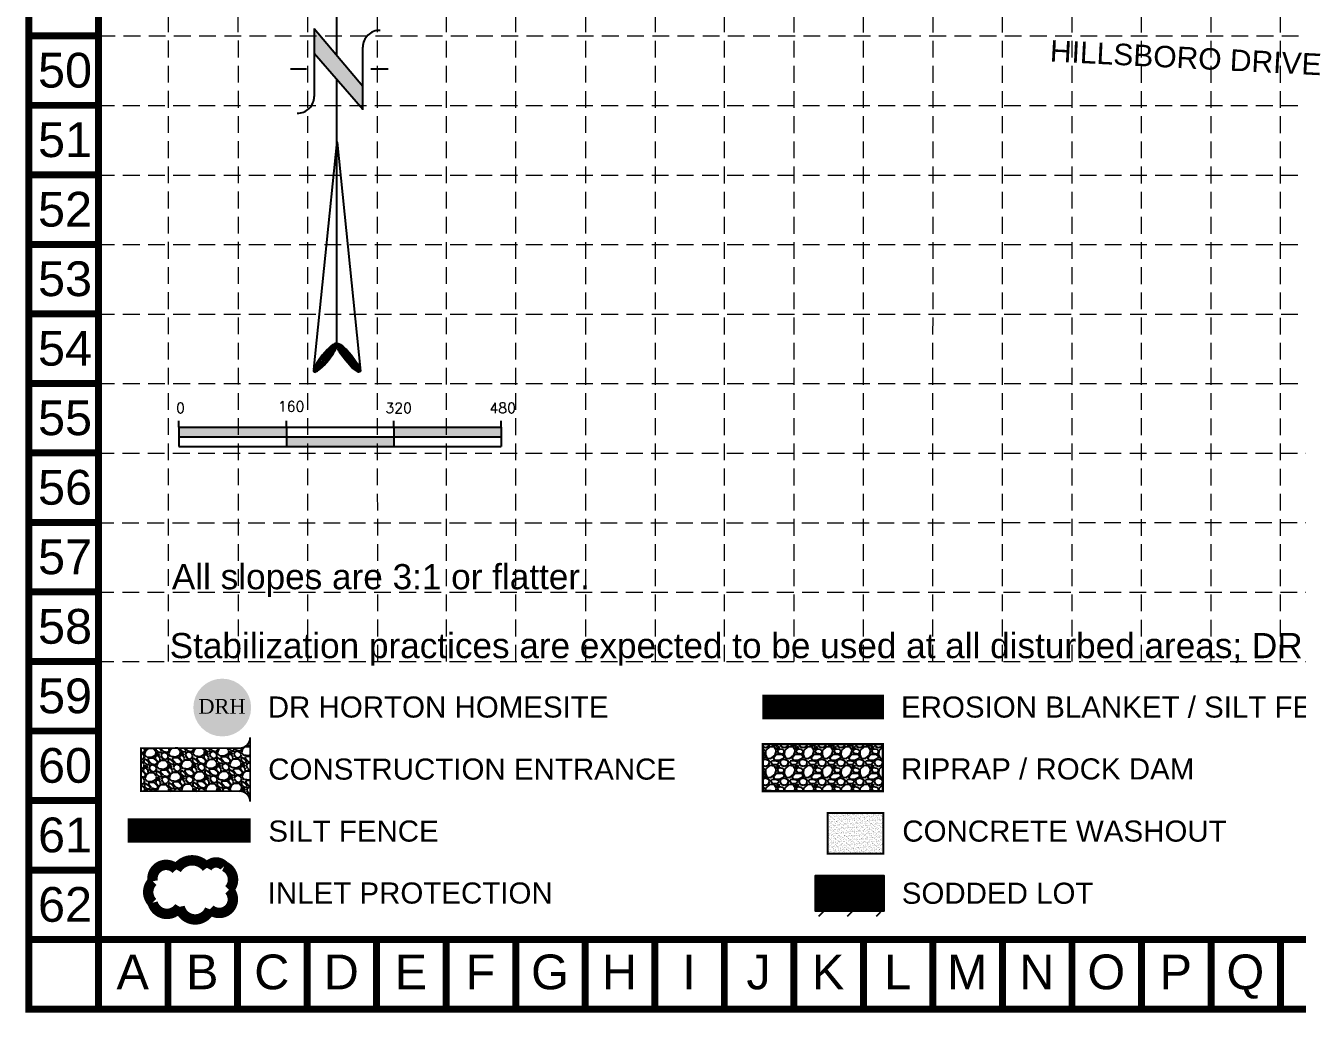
# Model space of a CAD drawing. Header units: inches. Extents: x -337 to 3817, y -1228 to 5411.
# Drawn here: x -337 to 1558, y -1228 to 242 of the extents above; entities that cross this region are included whole.
import ezdxf
from ezdxf.enums import TextEntityAlignment as Align

# ---------------------------------------------------------------- set-up
doc = ezdxf.new("R2010")
doc.units = ezdxf.units.IN
doc.header["$MEASUREMENT"] = 0
doc.linetypes.add('ACAD_ISO02W100', pattern=[15, 12, -3])
doc.linetypes.add('HIDDEN', pattern=[0.375, 0.25, -0.125])
doc.layers.add('0343al_GRA - Level 47', color=7, linetype='Continuous', lineweight=0)
doc.layers.add('Level 10', color=7, linetype='Continuous', lineweight=0)
for name, color, linetype in [('BASE', 7, 'Continuous'), ('GRID', 254, 'HIDDEN'), ('LEGEND', 7, 'Continuous'), ('NARROW', 7, 'Continuous')]:
    doc.layers.add(name, color=color, linetype=linetype)
doc.styles.add('DRHorton', font='dutcheb.ttf')
doc.styles.add('L120', font='simplex.shx', dxfattribs={"height": 4.8})
doc.styles.add("L200'", font='ARIAL.TTF', dxfattribs={"height": 0.001968503937008})
doc.styles.get("Standard").update_dxf_attribs({"font": 'ARIAL.TTF'})

# ---------------------------------------------------------------- blocks, each defined once
blk = doc.blocks.new('washout')
at = {"layer": 'BASE'}
h = blk.add_hatch(dxfattribs=at)
h.set_pattern_fill('AR-SAND', color=30, scale=1.29438, style=0)
h.set_pattern_definition([(37.50000000000001, (1095.310110482622, -97.07849999999996), (-0.0815373428699146, 2.494042150135252), [0, -1.9674576, 0, -2.200446, 0, -2.1033675]), (7.499999999999999, (1095.310110482622, -97.07849999999996), (2.29076357176444, 3.652929423912071), [0, -1.0613916, 0, -1.7733006, 0, -0.6795494999999999]), (327.5, (1093.718023082621, -97.07849999999996), (4.0308829430139, 0.007324965717175819), [0, -0.6471899999999999, 0, -2.329884, 0, -3.041793]), (317.5, (1093.718023082621, -97.07849999999996), (3.891070154426286, 1.136045697739593), [0, -0.323595, 0, -1.5273684, 0, -1.747413])])
h.paths.add_polyline_path([(44.3144205259029, 0), (44.3144205259029, 32.35950000000003), (0, 32.35950000000003), (0, 0)])
at = {"layer": 'BASE', "color": 30, "linetype": 'ACAD_ISO02W100', "const_width": 1.617975}
blk.add_lwpolyline([(0, 0), (44.3144205259029, 0), (44.3144205259029, 32.35950000000003), (0, 32.35950000000003)], close=True, dxfattribs=at)
blk = doc.blocks.new('North Arrow')
at = {"layer": 'NARROW'}
for p, q in [((32.43254981860446, 3.058265073213988), (32.43254981860446, 4.631385762768332)), ((28.76667448424996, -2.091662794246076), (34.01874137947743, 2.319861484284047)), ((36.17825519122562, 2.333068732823449), (30.46489879658111, 2.333068732823449)), ((36.15693846157228, 2.319861484284047), (31.03953994826952, -2.091662794246076)), ((0, 0), (22.36344290151465, 2.002084736559482)), ((39.10239171702415, 0.006637234364461619), (59.96415737125062, 2.108618273159664)), ((0, 0), (22.3340256442134, -2.022002755547874)), ((21.65859055236069, -0.04755806894536363), (21.65587945617517, -0.04755806894536363)), ((31.2002493849468, -0.04755806894536363), (21.65859055236069, -0.04755806894536363)), ((57.4539157862273, -0.04755806894536363), (33.41071549255503, -0.04755806894536363)), ((59.8310793026576, -2.141789640390925), (39.04486644576536, -0.007715046158409677)), ((57.69334596529006, -0.02703537367779063), (57.76929195033517, -0.01344045038422337)), ((57.76514189648879, -0.05039075473177945), (57.69334596529006, -0.02703537367779063)), ((28.76667448424996, -2.091662794246076), (34.95439482978327, -2.091662794246076)), ((32.43254981860446, -4.261561808689294), (32.43254981860446, -2.800806882678444))]:
    blk.add_line(p, q, dxfattribs=at)
blk.add_lwpolyline([(22.36469003275943, -2.029144276148145), (22.58571216360451, -1.926685835660464, 0.09157658552841703), (22.86600292222374, -1.437143250313966, 0.04830551554414139), (23.03449076013294, -0.7510674610057322), (23.07365352004581, -0.007926344824227272), (23.0138871940153, 0.8191116749912908, 0.04830551554426889), (22.86600292222374, 1.421290560665511, 0.0915765855283463), (22.58571216360451, 1.91083314601201), (22.36469003275943, 2.01329158649969), (22.14366790191434, 1.91083314601201, 0.09157658552851158), (21.86337714329511, 1.421290560665511, 0.04830551554418233), (21.71549287155813, 0.8191116749912908), (21.65572654552761, -0.007926344824227272), (21.71549287155813, -0.8349643646397453, 0.04830551554422624), (21.86337714329511, -1.437143250313966, 0.09157658552816902), (22.14366790191434, -1.926685835660464)], format="xyb", close=True, dxfattribs=at)
for points in [[(57.45558378554506, -0.03134526075882604), (57.43996657389744, 0.0836624617477355, -0.06681784727068599), (57.67471216397553, 0.4712181194372533, -0.03073031192727785), (58.00862399094058, 0.8372912985578296), (58.52165351551321, 1.292257312707079), (59.07299621394941, 1.699951556056476, -0.03073031192742202), (59.50028108291463, 1.950818694931513, -0.06681784727061153), (59.92804734067704, 2.100220530974184), (60.03732810972451, 2.061125939999329)], [(60.03732810972451, 2.061125939999329), (60.05294532137214, 1.946118217492767, -0.06681784727066456), (59.81819973129404, 1.558562559803249, -0.03073031192683177), (59.43379851860755, 1.137137013811298), (58.97125837981093, 0.7375233665334235), (58.41991568137473, 0.3298291232385964, -0.03073031192764033), (57.99263081235495, 0.07896198436355917, -0.03669233332525137), (57.76236303227506, -0.01733721801429056)], [(57.45558378554506, -0.03527464659782709), (57.43996657389744, -0.150282369049819, 0.06681784727068599), (57.67471216397553, -0.5378380267393368, 0.03073031192727785), (58.00862399094058, -0.903911205859913), (58.52165351551321, -1.358877220063732), (59.07299621394941, -1.766571463358559, 0.03073031192742202), (59.50028108291463, -2.017438602233597, 0.06681784727061153), (59.92804734067704, -2.166840438276267), (60.03732810972451, -2.127745847301412)], [(60.03732810972451, -2.127745847301412), (60.05294532137214, -2.012738124794851, 0.06681784727066456), (59.81819973129404, -1.625182467105333, 0.03073031192683177), (59.43379851860755, -1.203756921113381), (58.97125837981093, -0.804143273835507), (58.41991568137473, -0.3964490305406798, 0.03073031192764033), (57.99263081235495, -0.1455818916656426, 0.03669233332525137), (57.76236303227506, -0.04928268934236257)]]:
    blk.add_lwpolyline(points, format="xyb", dxfattribs=at)
for centre, start, end in [((30.46491631666868, 3.862994872579293), 178.8769027564139, 270), ((34.95439482978327, -3.621588933947351), 358.8769027564139, 90)]:
    blk.add_arc(centre, 1.529926139739004, start, end, dxfattribs=at)
for points in [[(31.04573626156707, -2.092600781761575), (36.15173163068903, 2.358604768796795), (28.74698772917327, -2.064361571265181), (34.01267678058502, 2.358604768796795)], [(23.06525461068304, -0.04525802260104683), (21.71626324154204, 0.8195677980802429), (23.01902749208239, 0.7489697719211108), (21.85494459723486, 1.41965102062386)], [(23.01902749208239, 0.7489697719211108), (21.85494459723486, 1.41965102062386), (22.86773874044229, 1.437300527177285), (22.14491470462235, 1.910307302568981)], [(22.86773874044229, 1.437300527177285), (22.14491470462235, 1.910307302568981), (22.58617356370451, 1.910307302568981), (22.35503797086494, 2.002084736559482)], [(58.26042950528063, 1.069476338470849), (58.73031009321494, 0.5657754006460891), (58.51837094691291, 1.297176762400341), (59.04904028220699, 0.8114158579883224)], [(58.51837094691291, 1.297176762400341), (59.04904028220699, 0.8114158579883224), (58.69580837170361, 1.422756996180397), (59.26097942850902, 0.9949561996836565)], [(59.26426530671961, 0.9963362022790534), (58.69416543257103, 1.419996991044172), (59.44663154890804, 1.149516487475921), (59.00303798687673, 1.64907741756906)], [(59.44663154890804, 1.149516487475921), (59.00303798687673, 1.64907741756906), (59.61749721722299, 1.335816834307479), (59.27576588053853, 1.822957741314895)], [(59.61749721722299, 1.335816834307479), (59.27576588053853, 1.822957741314895), (59.80972109409777, 1.551097235151246), (59.4926338442383, 1.954057985367399)], [(59.80972109409777, 1.551097235151246), (59.4926338442383, 1.954057985367399), (59.93129858887187, 1.730497569169529), (59.69471535579942, 2.039618144699489)], [(59.93129858887187, 1.730497569169529), (59.69471535579942, 2.039618144699489), (60.05287608364597, 1.941637962281675), (59.93129858887187, 2.103098262887215)], [(60.05287608364597, 1.941637962281675), (59.93129858887187, 2.103098262887215), (60.03644669248388, 2.064458190925507)], [(23.02743242273209, -0.7618279882990464), (21.67003612299595, -0.04525802260104683), (23.06525461068304, -0.04525802260104683), (21.71626324154204, 0.8195677980802429)], [(57.44388876337325, 0.08001449623407098), (57.69525844847522, -0.01106567331589758), (57.49810575425727, 0.2124947428819723), (57.77083364797363, -0.01106567331589758)], [(57.450460519849, -0.04004572727353661), (57.68868669199946, -0.016585683588346), (57.44388876337325, 0.08001449623407098), (57.69525844847522, -0.01106567331589758)], [(57.49810575425727, 0.2124947428819723), (57.77083364797363, -0.01106567331589758), (57.59996797960412, 0.3891350717640307), (57.940056377156, 0.06345446541672572)], [(57.59996797960412, 0.3891350717640307), (57.940056377156, 0.06345446541672572), (57.68211493557828, 0.4981552747267415), (58.06984856753843, 0.1324545938769006)], [(57.68211493557828, 0.4981552747267415), (58.06984856753843, 0.1324545938769006), (57.83819415180915, 0.663755583063903), (58.29493122679196, 0.2580348277115263)], [(57.83819415180915, 0.663755583063903), (58.29493122679196, 0.2580348277115263), (58.02877508955135, 0.8569559427633067), (58.51837094691291, 0.405695102581376)], [(58.02877508955135, 0.8569559427633067), (58.51837094691291, 0.405695102581376), (58.26042950528063, 1.069476338470849), (58.73031009321494, 0.5657754006460891)], [(22.86773874044229, -1.439569039612252), (21.72466817219174, -0.8747848301754857), (23.02743242273209, -0.7618279882990464), (21.67003612299595, -0.04525802260104683)], [(22.5777686330548, -1.930225321557373), (21.86334952788457, -1.446628842222708), (22.86773874044229, -1.439569039612252), (21.72466817219174, -0.8747848301754857)], [(57.4373170068975, -0.1421659174229717), (57.68868669199946, -0.02210569386079442), (57.450460519849, -0.04004572727353661), (57.68868669199946, -0.016585683588346)], [(57.45703227632475, -0.1932260124704044), (57.69525844847522, -0.02762570418781252), (57.4373170068975, -0.1421659174229717), (57.68868669199946, -0.02210569386079442)], [(57.52603571929285, -0.3257062591183058), (57.76426189149788, -0.05108574781843345), (57.45703227632475, -0.1932260124704044), (57.69525844847522, -0.02762570418781252)], [(57.63446970111545, -0.4802665469105705), (57.90062583830149, -0.1021458429204358), (57.52603571929285, -0.3257062591183058), (57.76426189149788, -0.05108574781843345)], [(57.78397716092513, -0.6624268860650773), (58.09120677609826, -0.2001260253382497), (57.63446970111545, -0.4802665469105705), (57.90062583830149, -0.1021458429204358)], [(57.97455809866733, -0.8735672791772231), (58.33600470472447, -0.3477863002626691), (57.78397716092513, -0.6624268860650773), (58.09120677609826, -0.2001260253382497)], [(58.24071423585337, -1.113687726247008), (58.61366141578401, -0.5423666625029), (57.97455809866733, -0.8735672791772231), (58.33600470472447, -0.3477863002626691)], [(58.61366141578401, -1.433848322321865), (58.92746278743289, -0.771447089027788), (58.24071423585337, -1.113687726247008), (58.61366141578401, -0.5423666625029)], [(58.91431927448139, -1.64498871543401), (59.20019068109468, -1.004667523229728), (58.61366141578401, -1.433848322321865), (58.92746278743289, -0.771447089027788)], [(59.11804372517508, -1.794028992899257), (59.56985198281473, -1.35518817585762), (58.91760515269198, -1.651888728247286), (59.20019068109468, -1.011567536097573)], [(59.53699320043597, -1.324828119304584), (59.41377276652929, -1.18406785724801), (59.20840537670301, -1.014327541233797)], [(22.36344290151465, -2.014942952937417), (22.14491470462235, -1.930225321557373), (22.5777686330548, -1.930225321557373), (21.86334952788457, -1.446628842222708)], [(59.34805520177179, -1.927889242142555), (59.81300697236293, -1.62152867174882), (59.11804372517508, -1.794028992899257), (59.56985198281473, -1.35518817585762)], [(59.58299549571166, -2.052089473381784), (59.92801271066128, -1.787128980031412), (59.34805520177179, -1.927889242142555), (59.81300697236293, -1.62152867174882)], [(59.78343406819477, -2.12522960951901), (60.04630432717022, -2.007929391147627), (59.58299549571166, -2.052089473381784), (59.92801271066128, -1.787128980031412)], [(59.92308389326354, -2.166629686616943), (60.03808963156189, -2.132129622386856), (59.78343406819477, -2.12522960951901), (60.04630432717022, -2.007929391147627)]]:
    blk.add_solid(points, dxfattribs=at)
blk = doc.blocks.new('DRHorton')
h = blk.add_hatch(color=1)
h.paths.add_polyline_path([(78.69822540696084, 25.78470422915278, 1), (40.43404856909645, 25.78470422915278, 1)])
h.paths.add_polyline_path([(42.32948281545312, 17.90510793809595), (76.50029822822269, 17.90510793809595), (76.50029822822269, 34.86907338622756), (42.32948281545312, 34.86907338622756)], flags=24)
at = {"layer": 'BASE', "color": 176, "style": 'DRHorton'}
blk.add_text('DRH', height=9.814143575853077, dxfattribs=at).set_placement((59.39083912051757, 21.64263810623019), align=Align.CENTER)

msp = doc.modelspace()

# ---------------------------------------------------------------- hatches: boundary and pattern name
h = msp.add_hatch(color=7)
h.paths.add_polyline_path([(51.80214733001594, -370.8015088814504), (51.8021473300123, -356.3864955814001), (-108.1977886699824, -356.3864955814001), (-108.1977886699824, -370.8015088814577)])
h.paths.add_polyline_path([(51.80214733001594, -370.8015088814432), (51.8021473300123, -385.216522181508), (211.802083330007, -385.216522181508), (211.8020833300034, -370.801508881465)])
h.paths.add_polyline_path([(211.802083330007, -356.3864955814001), (211.8020833300034, -370.801508881465), (371.8020193300054, -370.8015088814432), (371.8020193300017, -356.3864955814001)])
at = {"layer": 'LEGEND'}
h = msp.add_hatch(dxfattribs=at)
h.set_pattern_fill('GRAVEL', color=4, scale=25.56338998897227, angle=-43.93425516442545, style=0)
h.set_pattern_definition([(184.0785448355745, (-35896.24746063502, -16331.17520215475), (-306.9034131993223, -23.78852420888951), [3.439196235556371, -340.4810408414406]), (141.0354448355745, (-35899.67795324353, -16331.4198110112), (238.6461142764375, -194.4315789463414), [5.901768719974057, -584.2749243337017]), (88.57614483557452, (-35904.26678694361, -16327.70855011297), (-11.01286047417036, -379.8675123055468), [4.161413129524824, -411.9804110907571]), (223.3394448355745, (-35915.88052461793, -16325.39351498783), (373.1432742304637, 350.4459293547987), [5.374395984501553, -532.065100212094]), (248.8994448355745, (-35919.78932514809, -16329.08206480272), (120.7946414722103, 309.5932015596244), [5.270020663176578, -521.732761429401]), (313.3394448355745, (-35921.68656992611, -16333.99873601708), (-350.4459293547986, 373.1432742304637), [5.374395984501554, -532.065100212094]), (353.7599448355745, (-35917.99802011119, -16337.90753654728), (-416.68573869843, 46.48626409170311), [7.107363755243974, -703.6284493745738]), (28.32104483557454, (-35910.93277108729, -16338.68006110851), (519.0716642055534, 280.8435851846738), [6.710083111425356, -664.2984581016199]), (77.49534483557453, (-35905.02586315495, -16335.49671591497), (83.3039739514303, 381.2124069153689), [5.392597118173668, -533.8677026571622]), (131.3021448355745, (-35903.85825932995, -16330.23203466146), (184.7638670969016, -213.5128068680451), [6.156482337824168, -301.6675067364343]), (178.4631448355746, (-35907.92171588383, -16325.60704152814), (-416.0133510462875, 10.3403944137231), [7.961666685285442, -788.2055898012286]), (94.87984483557395, (-35897.83285480711, -16343.13694986816), (-22.44373506708455, 234.6117469450213), [2.717413919217735, -269.0251283551052]), (127.5349448355745, (-35898.06401531372, -16340.42937403776), (203.8450733144168, -267.3956107657418), [5.169863301199786, -511.8176938614984]), (181.0657448355745, (-35901.21373963254, -16336.32975805067), (-17.73671619405126, -18.40913389656634), [3.615200175630418, -32.53687827084374]), (159.2643448355745, (-35900.37397332185, -16332.87909291732), (127.519080957949, -51.86526795341101), [1.94685665478015, -192.7381186117051]), (247.8671448355745, (-35902.19471361702, -16332.18979701395), (34.80101040637133, 72.9640987435536), [2.753253791982281, -134.9098192579816]), (347.0295448355745, (-35903.23201955957, -16334.74017826218), (90.7008136524219, -16.39179491864696), [4.47177824738093, -144.5871217355969]), (117.6308448355745, (-35898.87434636608, -16335.74386332991), (19.08158201637154, -53.88252792374209), [3.233538763095075, -77.60500700445179]), (332.4552448355745, (-35912.87200797297, -16321.9025048048), (237.3013252821412, -122.1398956532969), [4.529832706045887, -448.4545882510925]), (26.4119448355745, (-35908.85562064369, -16323.99728921472), (-268.7402809463024, -131.5536909875523), [3.800279119150607, -376.2268403308205]), (249.2643448355745, (-35895.32700422501, -16332.06203768999), (51.86526795341101, 127.519080957949), [3.893687746170308, -190.7912875203149]), (299.6762448355745, (-35896.70559603177, -16335.70351828031), (-130.8813196571721, 232.5943964407913), [4.529832706045886, -448.4545882510924]), (295.5097448355746, (-35923.86876861034, -16333.31616428878), (-56.57232455524521, 125.5017689407125), [4.368272081315582, -214.0454342380234]), (250.8408448355745, (-35921.98751074066, -16337.2585856936), (103.0583812418449, 291.1838881818898), [3.660115051841071, -362.3519269634558]), (22.86714483557454, (-35912.87962364845, -16350.64853299692), (125.5018295468759, 56.57219112449142), [3.893687746170314, -190.7912875203151]), (333.4197448355745, (-35909.29193645771, -16349.13545769133), (-310.2654490782036, 156.9408633920109), [4.285216627241412, -424.2352957443501]), (25.50974483557454, (-35921.9000964664, -16341.95754475131), (-125.5017689407125, -56.57232455524514), [2.184136040657791, -216.2295702786813]), (57.37564483557452, (-35913.98417134046, -16349.58433035454), (52.5377715538413, 91.37319535521978), [1.303477255537696, -129.0447340026417]), (122.0295448355745, (-35913.28142708719, -16348.48650683756), (37.49071840141469, -71.61923423799125), [5.270020663176572, -100.1305204173048]), (142.0747448355744, (-35916.07641719187, -16344.01870828652), (201.8279760130241, -158.9579870010231), [4.883885657393153, -483.5039898703926]), (259.7558448355745, (-35904.82832352305, -16336.39699980008), (17.06426080020957, 54.55498263392712), [3.686803230989558, -88.48330310713936]), (309.2229448355745, (-35905.4839985517, -16340.02503204053), (277.4816044492215, -338.3424743728208), [6.436708218883232, -637.2330144436709]), (17.01114483557456, (-35901.41381782292, -16345.01148356288), (-197.793495059353, -57.91706117455439), [2.631904379704621, -260.5593004924571]), (46.06574483557452, (-35898.89705744943, -16344.24149756023), (-0.6724174944361876, 36.14583890532563), [1.533803399338336, -24.02958658963394]), (76.3221448355745, (-35915.91249843471, -16343.11170022634), (-50.52059982687907, -199.8106947397885), [3.551368390827986, -351.5865954811303]), (4.078544835574532, (-35915.07273212406, -16339.66103509301), (306.9034131993223, 23.78852420888956), [6.878392471112742, -337.041844605884]), (316.0657448355745, (-35908.21174690698, -16339.17181738001), (36.14583890532563, 0.6724174944361921), [6.646481397132793, -18.91690859183948]), (281.3705448355745, (-35903.42537357501, -16343.78336216345), (-59.93404866777527, 306.2310611220643), [4.041929844716363, -400.1507478662399]), (210.1203448355745, (-35902.62849087254, -16347.74595609312), (-89.35597123009526, -55.89980638915269), [3.722080709174343, -182.3822103834427]), (163.7117448355745, (-35905.84799549929, -16349.61376561286), (-527.1406024722663, 152.9060050450776), [6.060185047735673, -599.9593166980407]), (131.4918448355745, (-35911.66495059886, -16347.91406046677), (-221.5820583813487, 248.9862815671911), [6.411272645844256, -634.7153017270517])])
edge = h.paths.add_edge_path()
edge.add_line((-2.266686230224252, -914.4146981989868), (-2.266686230224252, -818.5417482745628))
edge.add_arc((-18.24550800642885, -818.5417482745885), 15.97882177620461, -89.96094406197483, 9.271161616197787e-11, ccw=False)
edge.add_line((-18.23461596813246, -834.5205663384884), (-164.6707234744738, -834.5338300263162))
edge.add_line((-164.6707234744738, -834.5338300263161), (-164.6707234744738, -898.4970283095787))
edge.add_line((-164.6707234744738, -898.4970283095788), (-18.25640004464799, -898.435880135153))
edge.add_arc((-18.2455080063699, -914.4146981989938), 15.97882177614567, 2.55226950685028e-11, 90.03905593795957, ccw=False)
at = {"layer": 'LEGEND', "linetype": 'ACAD_ISO02W100'}
h = msp.add_hatch(dxfattribs=at)
h.set_pattern_fill('GRAVEL', color=240, scale=28.09618734037167, style=0)
h.set_pattern_definition([(228.0128, (-1237.493035642364, -2317.265662688892), (-224.7694490533578, -252.8657237573936), [3.779948660024242, -374.2155916508963]), (184.9697, (-1240.021692503002, -2320.075281423021), (337.1542776280965, 28.09594310041325), [6.486510578896929, -642.1643506374843]), (132.5103999999999, (-1246.483815591282, -2320.637205169767), (280.96161262465, -309.0583044467986), [4.573722144764426, -452.799054255425]), (267.2737, (-1257.441328654025, -2327.661252004941), (28.09607545368878, 561.9237550950631), [5.906886234065061, -584.7816247876917]), (292.8337, (-1257.72229052743, -2333.561451346422), (-140.4812150068759, 337.1541472690962), [5.792169501154327, -573.425567307524]), (357.2737, (-1255.474595540206, -2338.899726941057), (-561.9237550950631, 28.0960754536888), [5.906886234065062, -584.7816247876918]), (37.6942, (-1249.574396198725, -2339.18068881448), (-365.2506418086904, -280.9616038253095), [7.811554870056194, -773.3433140194418]), (72.2553, (-1243.393234983846, -2334.40433696659), (196.6736137735892, 618.1160156003668), [7.374912022599488, -730.1165431030353]), (121.4296, (-1241.145539996612, -2327.380290131518), (-224.7697300719351, 365.2502959691971), [5.926890719451409, -586.7628274379982]), (175.2364, (-1244.236120604058, -2322.322976410205), (309.0580873320608, -28.09594944043618), [6.766460989556341, -331.5564480073238]), (222.3974, (-1250.979205565746, -2321.761052663359), (-337.1544546215908, -309.0578382788736), [8.750501354784078, -866.3002803359327]), (138.8141, (-1229.626103187057, -2327.942213878262), (-196.6733941766071, 168.5770485574048), [2.986652810468851, -295.6798925648465]), (171.4692, (-1231.873798174291, -2325.975480764503), (365.2503872346762, -56.19259692270315), [5.682088639154703, -562.5281238933071]), (225, (-1237.493035642364, -2325.132595144234), (-3.119303408946247e-15, -28.0961960347074), [3.973390909862704, -35.76060247732637]), (203.1986, (-1239.459768756194, -2321.761052663359), (140.48092913463, 56.19241191563295), [2.139749435468027, -211.8344355142764]), (291.8014, (-1241.426501870017, -2322.603938283628), (-28.09618482578113, 84.28856969167674), [3.026043665120051, -148.2765610336926]), (30.9638, (-1240.302654376406, -2325.413557017656), (84.2885064549481, 56.19244445876904), [4.914837955263834, -158.9126818094496]), (161.5651, (-1236.088226275347, -2322.884900157051), (56.19238689114862, -28.09614247701772), [3.553914832870957, -85.29404027746497]), (16.38950000000001, (-1257.72229052743, -2322.603938283628), (280.961935170711, 84.28835719479497), [4.978644396713859, -492.8870596031024]), (70.3462, (-1252.945938679569, -2321.199128916613), (-112.3846158307529, -309.0581207464808), [4.176807306206993, -413.5030523326847]), (293.1986, (-1236.088226275347, -2317.265662688892), (-56.19241191563295, 140.48092913463), [4.279470774748714, -209.6947141749958]), (343.6105, (-1234.402455034921, -2321.199128916613), (-280.961935170711, 84.28835719479501), [4.978644396713818, -492.8870596030974]), (339.444, (-1257.72229052743, -2340.023574434648), (-140.4809885264678, 56.19226219545414), [4.80107649272271, -235.2528605281622]), (294.7751, (-1253.226900552973, -2341.709345675086), (-140.4807172494274, 309.0581568847213), [4.022755911019695, -398.2534252108851]), (66.80140000000002, (-1235.807264401942, -2345.361850029384), (56.192411915633, 140.48092913463), [4.279470774748713, -209.6947141749957]), (17.35400000000001, (-1234.121493161518, -2341.428383801663), (-365.2504921537547, -112.3845948959289), [4.709791980053843, -466.2681416969002]), (69.444, (-1249.574396198725, -2345.361850029384), (-56.19226219545423, -140.4809885264678), [2.400538246361358, -237.6533987745237]), (101.3098999999996, (-1237.493035642364, -2345.361850029384), (-28.09612081314054, 112.3847704963085), [1.432624592485547, -141.8303684836285]), (165.9638, (-1237.773997515769, -2343.95704066237), (84.28857736134503, -28.0961327596293), [5.792169501154321, -110.0513610028688]), (186.009, (-1243.393234983846, -2342.552231295355), (280.9618664051262, 28.09616816421363), [5.36777659137801, -531.4091239493647]), (303.6901, (-1240.302654376406, -2327.942213878262), (-28.0962248349357, 56.192362255799), [4.052088330603085, -97.25014803066139]), (353.1572, (-1238.054959389173, -2331.313756359138), (477.6351669586846, -56.19259939193577), [7.074451395181546, -700.3694799869171]), (60.94540000000001, (-1231.030912554078, -2332.156641979408), (-112.3847501256828, -196.6733221875437), [2.892671063815306, -286.3752782033356]), (90, (-1229.626103187057, -2329.6279851187), (-28.09618734037167, 28.09618734037167), [1.6857712404223, -26.41041609994937]), (120.2564, (-1243.955158730654, -2341.709345675086), (112.3846057001373, -196.6733803827564), [3.903234730073795, -386.4214745095488]), (48.01280000000001, (-1245.921891844474, -2338.337803194211), (224.7694490533578, 252.8657237573936), [7.559897320048485, -370.4356429908721]), (0, (-1240.864578123208, -2332.718565726153), (28.09618734037167, 28.09618734037167), [7.305008708496635, -20.79117863187503]), (325.3048, (-1233.559569414709, -2332.718565726153), (-280.9617121031546, 196.6735532793805), [4.442400565135526, -439.7973187941691]), (254.0546, (-1229.907065060461, -2335.247222586759), (-28.09618423002205, -112.3847529199293), [4.090861069132799, -200.4524733493805]), (207.646, (-1231.030912554078, -2339.18068881448), (-533.8274416647943, -280.9620901143629), [6.660622651845213, -659.4027382839821]), (175.4261, (-1236.931111895556, -2342.271269421932), (-365.250451111274, 28.09604127281953), [7.046495688777817, -697.602314591946])])
h.paths.add_polyline_path([(761.6422901938708, -898.3376267350061), (940.4428205939676, -898.655346838319), (940.4428205939676, -828.4148784874908), (761.6422901938708, -828.6844846041595)])
at = {"layer": 'LEGEND'}
h = msp.add_hatch(dxfattribs=at)
h.set_pattern_fill('ANSI31', color=2, scale=12.14487224341109, style=0)
h.set_pattern_definition([(45, (716.5718921061184, -1204.936283477266), (-1.073465189995033, 1.073465189995032), [])])
h.paths.add_polyline_path([(839.6939988954525, -1024.941713512669), (839.6939988954525, -1028.011048589709), (839.6939988954525, -1076.681931406577), (942.4054892122685, -1076.681931406577), (942.4054892122685, -1024.941713512669)])
h = msp.add_hatch(dxfattribs=at)
h.set_pattern_fill('ANSI31', color=2, scale=242.8974448682218, style=0)
h.set_pattern_definition([(45, (716.5718921061184, -1212.903057141462), (-21.46930379990065, 21.46930379990065), [])])
h.paths.add_polyline_path([(839.6939988954525, -1032.908487176865), (839.6939988954525, -1035.977822253905), (839.6939988954525, -1084.648705070774), (942.4054892122685, -1084.648705070774), (942.4054892122685, -1032.908487176865)])

# ---------------------------------------------------------------- linework, layer by layer
at = {"color": 7}
for p, q in [((-108.1977886699824, -356.3864955814001), (-108.1977886699824, -346.7864994214019)), ((-108.1977886699824, -356.3864955814001), (51.8021473300123, -356.3864955814001)), ((-108.1977886699824, -356.3864955814001), (-108.1977886699824, -385.216522181508)), ((51.8021473300123, -356.3864955814001), (51.8021473300123, -346.7864994214019)), ((51.8021473300123, -356.3864955814001), (371.8020193300017, -356.3864955814001)), ((51.8021473300123, -356.3864955814001), (51.8021473300123, -385.216522181508)), ((211.802083330007, -356.3864955814001), (211.802083330007, -346.7864994214019)), ((211.802083330007, -356.3864955814001), (211.802083330007, -385.216522181508)), ((371.8020193300017, -356.3864955814001), (371.8020193300017, -346.7864994214019)), ((371.8020193300017, -356.3864955814001), (371.8020193300017, -385.216522181508)), ((-108.1977886699824, -370.8015088814432), (371.8020193300017, -370.8015088814504)), ((-108.1977886699824, -385.216522181508), (51.8021473300123, -385.216522181508)), ((51.8021473300123, -385.216522181508), (371.8020193300017, -385.216522181508))]:
    msp.add_line(p, q, dxfattribs=at)
at = {"layer": 'BASE', "const_width": 10.35775695352195}
for points in [[(3811.477189226712, -1223.271738900419), (3811.477189226712, 5405.692711353292), (-331.6255921821389, 5405.692711353292), (-331.6255921821389, -1223.271738900419)], [(3707.899619691532, -1119.694169365521), (3707.899619691532, 5302.115141818394), (-228.0480226466788, 5302.115141818394), (-228.0480226466788, -1119.694169365521)]]:
    msp.add_lwpolyline(points, close=True, dxfattribs=at)
for points in [[(-228.0480226466788, 226.8142345926508), (-331.6255921821389, 226.8142345926508)], [(-228.0480226466788, 123.2366650571905), (-331.6255921821389, 123.2366650571905)], [(-228.0480226466788, 19.65909552229255), (-331.6255921821389, 19.65909552229255)], [(-228.0480226466788, -83.91847401316772), (-331.6255921821389, -83.91847401316772)], [(-228.0480226466788, -187.4960435483467), (-331.6255921821389, -187.4960435483467)], [(-228.0480226466788, -291.0736130835257), (-331.6255921821389, -291.0736130835257)], [(-228.0480226466788, -394.6511826189861), (-331.6255921821389, -394.6511826189861)], [(-228.0480226466788, -498.2287521538841), (-331.6255921821389, -498.2287521538841)], [(-228.0480226466788, -601.8063216893444), (-331.6255921821389, -601.8063216893444)], [(-228.0480226466788, -705.3838912242423), (-331.6255921821389, -705.3838912242423)], [(-228.0480226466788, -808.9614607597025), (-331.6255921821389, -808.9614607597025)], [(-228.0480226466788, -912.5390302948815), (-331.6255921821389, -912.5390302948815)], [(-228.0480226466788, -1016.116599830061), (-331.6255921821389, -1016.116599830061)], [(-228.0480226466788, -1119.694169365521), (-331.6255921821389, -1119.694169365521)], [(-228.0480226466788, -1119.694169365521), (-228.0480226466788, -1223.271738900419)], [(-124.4704531114997, -1119.694169365521), (-124.4704531114997, -1223.271738900419)], [(-20.89288357632057, -1119.694169365521), (-20.89288357632057, -1223.271738900419)], [(82.68468595885861, -1119.694169365521), (82.68468595885861, -1223.271738900419)], [(186.2622554940376, -1119.694169365521), (186.2622554940376, -1223.271738900419)], [(289.8398250292166, -1119.694169365521), (289.8398250292166, -1223.271738900419)], [(393.4173945643959, -1119.694169365521), (393.4173945643959, -1223.271738900419)], [(496.9949640998559, -1119.694169365521), (496.9949640998559, -1223.271738900419)], [(600.5725336350351, -1119.694169365521), (600.5725336350351, -1223.271738900419)], [(704.1501031702142, -1119.694169365521), (704.1501031702142, -1223.271738900419)], [(807.7276727053934, -1119.694169365521), (704.1501031702142, -1119.694169365521)], [(807.7276727053934, -1119.694169365521), (807.7276727053934, -1223.271738900419)], [(911.3052422405724, -1119.694169365521), (911.3052422405724, -1223.271738900419)], [(1014.882811775751, -1119.694169365521), (1014.882811775751, -1223.271738900419)], [(1118.460381310931, -1119.694169365521), (1118.460381310931, -1223.271738900419)], [(1222.037950846391, -1119.694169365521), (1222.037950846391, -1223.271738900419)], [(1325.61552038157, -1119.694169365521), (1325.61552038157, -1223.271738900419)], [(1429.193089916749, -1119.694169365521), (1429.193089916749, -1223.271738900419)], [(1532.770659451928, -1119.694169365521), (1532.770659451928, -1223.271738900419)]]:
    msp.add_lwpolyline(points, dxfattribs=at)
at = {"layer": 'GRID', "color": 252, "linetype": 'HIDDEN', "lineweight": 0, "ltscale": 100}
for p, q in [((-123.5249477025695, -705.3693167521059), (-124.0854961408536, 5298.223504816049)), ((-19.50800037005746, -705.3856703914141), (-20.79582815338568, 5298.176860120751)), ((83.75957245108015, -705.4019062133783), (82.8051222782533, 5297.903911659323)), ((187.8888653790845, -705.4182775157634), (186.2482309324417, 5297.743627777415)), ((290.5222688860707, -705.4344136330498), (290.0849185287383, 5298.544696328398)), ((393.4615512606663, -705.4505978408906), (393.7862826520548, 5298.352191936121)), ((497.8198959319618, -705.4670051549999), (497.2625064598773, 5297.970438339237)), ((601.765467688434, -705.4833475725749), (600.707409741741, 5298.058991139372)), ((704.5196595748703, -705.4995026803206), (704.542900919585, 5297.996557809232)), ((808.3824767834062, -705.51583208715), (808.2716972088806, 5297.972134155573)), ((911.3195044072111, -705.532015940497), (911.5262417688755, 5297.959113404861)), ((1014.926350305436, -705.548305103284), (1015.557475551635, 5297.821869234545)), ((1118.460381310931, -705.5645828180468), (1118.460381310931, 5302.115141818394)), ((1222.037950846391, -705.5808673779771), (1222.037950846391, 5302.115141818394)), ((1325.61552038157, -705.5971519379074), (1325.61552038157, 5302.115141818394)), ((1429.193089916749, -705.6134364978377), (1429.193089916749, 5302.115141818394)), ((1532.770659451928, -705.6297210577679), (1532.770659451928, 5302.115141818394)), ((-228.0480226466788, 226.8142345926508), (3707.899619691532, 226.8142345926508)), ((-229.0313880482529, 122.8903623210019), (3706.91625429024, 122.8903623210019)), ((-229.0313880482529, 19.31279278582292), (3706.91625429024, 19.31279278582292)), ((-229.0313880482529, -84.26477674963735), (3706.91625429024, -84.26477674963735)), ((-229.0313880482529, -187.8423462845353), (3706.91625429024, -187.8423462845353)), ((-229.0313880482529, -291.4199158199954), (3706.91625429024, -291.4199158199954)), ((-229.5707980077941, -394.9162343428093), (3703.622814781954, -395.1374228010321)), ((-230.304673123118, -498.7859909415465), (3703.631189711135, -498.0874697170055)), ((-229.9589230687646, -602.1326371694367), (3704.013701782555, -602.4092956033171)), ((-229.9574230685589, -705.3525833412775), (3703.877181891109, -705.9710644049652))]:
    msp.add_line(p, q, dxfattribs=at)
at = {"layer": 'LEGEND', "color": 84, "const_width": 36.51226424999567}
msp.add_lwpolyline([(760.7182279065996, -773.1188109337298), (942.2323395925007, -773.1158901057961)], dxfattribs=at)
at = {"layer": 'LEGEND', "color": 4, "const_width": 2.556338998897227}
msp.add_lwpolyline([(-2.266686230224252, -914.4146981989868), (-2.266686230224252, -818.5417482745627, -0.4140139244211871), (-18.23461596813246, -834.5205663384884), (-164.6707234744738, -834.5338300263161), (-164.6707234744738, -898.4970283095788), (-18.25640004464799, -898.435880135153, -0.4144132285109485)], format="xyb", close=True, dxfattribs=at)
at = {"layer": 'LEGEND', "color": 240, "linetype": 'ACAD_ISO02W100', "const_width": 3.512023417546459}
msp.add_lwpolyline([(761.6422901938708, -898.3376267350061), (940.4428205939676, -898.655346838319), (940.4428205939676, -828.4148784874908), (761.6422901938708, -828.6844846041595)], close=True, dxfattribs=at)
at = {"layer": 'LEGEND', "color": 200, "const_width": 36.51226424999567}
msp.add_lwpolyline([(-184.7380319131726, -957.1565121825618), (-1.527109977213172, -957.1565121825618)], dxfattribs=at)
at = {"layer": 'LEGEND', "color": 170, "ltscale": 100, "const_width": 15.54082749049955}
msp.add_lwpolyline([(-112.0272684409578, -1015.199456938149, 0.5205670505517462), (-112.0272684409578, -1015.199456938149, 0.7651954600696135), (-147.1808964062428, -1032.896192696525, 0.4178788784126488), (-147.3986592924291, -1064.736780713677, 0.6649002420699669), (-107.2262160392865, -1070.869324536423, 0.744833174426672), (-61.91719074429335, -1074.673437825261, 0.9756416855879776), (-33.69181599143184, -1045.516954092623, 0.5205670505517462), (-40.71998024855282, -1010.392477035145, 0.5205670505517462), (-66.4899261467773, -1012.734111622286, 0.5402640007904789), (-112.0272684409578, -1015.199456938149)], format="xyb", close=True, dxfattribs=at)
at = {"layer": 'LEGEND', "color": 2}
msp.add_lwpolyline([(839.6939988954525, -1028.011048589709), (839.6939988954525, -1076.681931406578), (942.4054892122685, -1076.681931406578), (942.4054892122685, -1024.941713512669), (839.6939988954525, -1024.941713512669)], close=True, dxfattribs=at)

# ---------------------------------------------------------------- block references
at = {"layer": '0343al_GRA - Level 47', "color": 5, "xscale": 2.25, "yscale": 2.25, "zscale": 2.25}
msp.add_blockref('DRHorton', (-177.7011375911889, -832.0054621990505), dxfattribs=at)
at = {"layer": 'BASE', "xscale": 16.36249999999973, "yscale": 16.36249999999973, "zscale": 16.36249999999976, "rotation": 270}
msp.add_blockref('North Arrow', (127.6077656441902, 708.3965824818415), dxfattribs=at)
at = {"layer": 'LEGEND', "xscale": 1.878729797346466, "yscale": 1.878729797346523, "zscale": 1.878729797346448}
msp.add_blockref('washout', (857.9544715024101, -991.7547030031874), dxfattribs=at)

# ---------------------------------------------------------------- texts
at = {"color": 7, "style": 'L120'}
for s, p in [('0', (-112.4421551299774, -335.338371921466)), ('160', (39.21420006917697, -332.9968358695983)), ('320', (199.3562869984144, -335.338371921466)), ('480', (354.2207453913143, -335.3382882054807))]:
    msp.add_text(s, height=15.35999385599949, dxfattribs=at).set_placement(p)
at = {"layer": 'BASE'}
for s, p in [('50', (-277.8311858892943, 175.5980505163823)), ('51', (-277.8311135998619, 72.02044162806874)), ('52', (-277.8310413108511, -31.55713458208243)), ('53', (-277.8310413107106, -135.1346781143518)), ('54', (-277.8310413107106, -238.7121889684586)), ('55', (-277.8309690212782, -342.2897978567723)), ('56', (-277.8308967322674, -445.8673740669235)), ('57', (-277.8312581784455, -549.4450809891633)), ('58', (-277.8312581784455, -653.02259184327)), ('59', (-277.8311858890132, -756.6002007315839)), ('60', (-277.8311136000024, -860.1777769417349)), ('61', (-277.8311135998619, -963.7553204740043)), ('62', (-277.8311135998619, -1067.332831328111)), ('A', (-177.0382861566793, -1167.888039004991)), ('B', (-73.46071662121915, -1167.888039004991)), ('C', (30.11685291367894, -1167.888039004991)), ('D', (133.694422449139, -1167.888039004991)), ('E', (237.2719919843182, -1167.888039004991)), ('F', (340.8495615194972, -1167.888039004991)), ('G', (444.4271310546764, -1167.888039004991)), ('H', (548.0047005898556, -1167.888039004991)), ('I', (651.5822701253155, -1167.888039004991)), ('J', (755.1598396602137, -1167.888039004991)), ('K', (858.7374091956738, -1167.888039004991)), ('L', (962.314978730853, -1167.888039004991)), ('M', (1065.892548266032, -1167.888039004991)), ('N', (1169.470117801211, -1167.888039004991)), ('O', (1273.04768733639, -1167.888039004991)), ('P', (1376.62525687185, -1167.888039004991)), ('Q', (1480.202826406748, -1167.888039004991))]:
    msp.add_text(s, height=51.78878476760973, dxfattribs=at).set_placement(p, align=Align.MIDDLE_CENTER)
at = {"layer": 'BASE', "color": 7, "style": "L200'"}
for s, p in [('All slopes are 3:1 or flatter.', (-118.7259982081587, -597.763094673354)), ('Stabilization practices are expected to be used at all disturbed areas; DR Horton lots are the disturbed area.', (-121.930399637121, -700.4367786076473))]:
    msp.add_text(s, height=37.47229466682099, dxfattribs=at).set_placement(p)
at = {"layer": 'LEGEND', "style": "L200'"}
for s, p in [('DR HORTON HOMESITE', (24.12883455152888, -788.9465688596622)), ('EROSION BLANKET / SILT FENCE', (967.3183806253728, -788.9746668142917)), ('CONSTRUCTION ENTRANCE', (24.77563380904132, -881.42988230634)), ('RIPRAP / ROCK DAM', (967.4352067083487, -881.1518428499699)), ('SILT FENCE', (24.9667172921117, -973.7417283563523)), ('CONCRETE WASHOUT', (969.2841404620474, -973.772222431512)), ('INLET PROTECTION', (23.98498465003058, -1066.064302351747)), ('SODDED LOT', (968.4607161670713, -1066.388664981294))]:
    msp.add_text(s, height=31.44027841483266, dxfattribs=at).set_placement(p)
at = {"layer": 'Level 10', "color": 7, "linetype": 'Continuous', "lineweight": 30}
msp.add_text('HILLSBORO DRIVE', height=32, rotation=357.0873611111111, dxfattribs=at).set_placement((1390.722673984606, 178.2849867261364), align=Align.CENTER)

doc.saveas('drawing.dxf')
